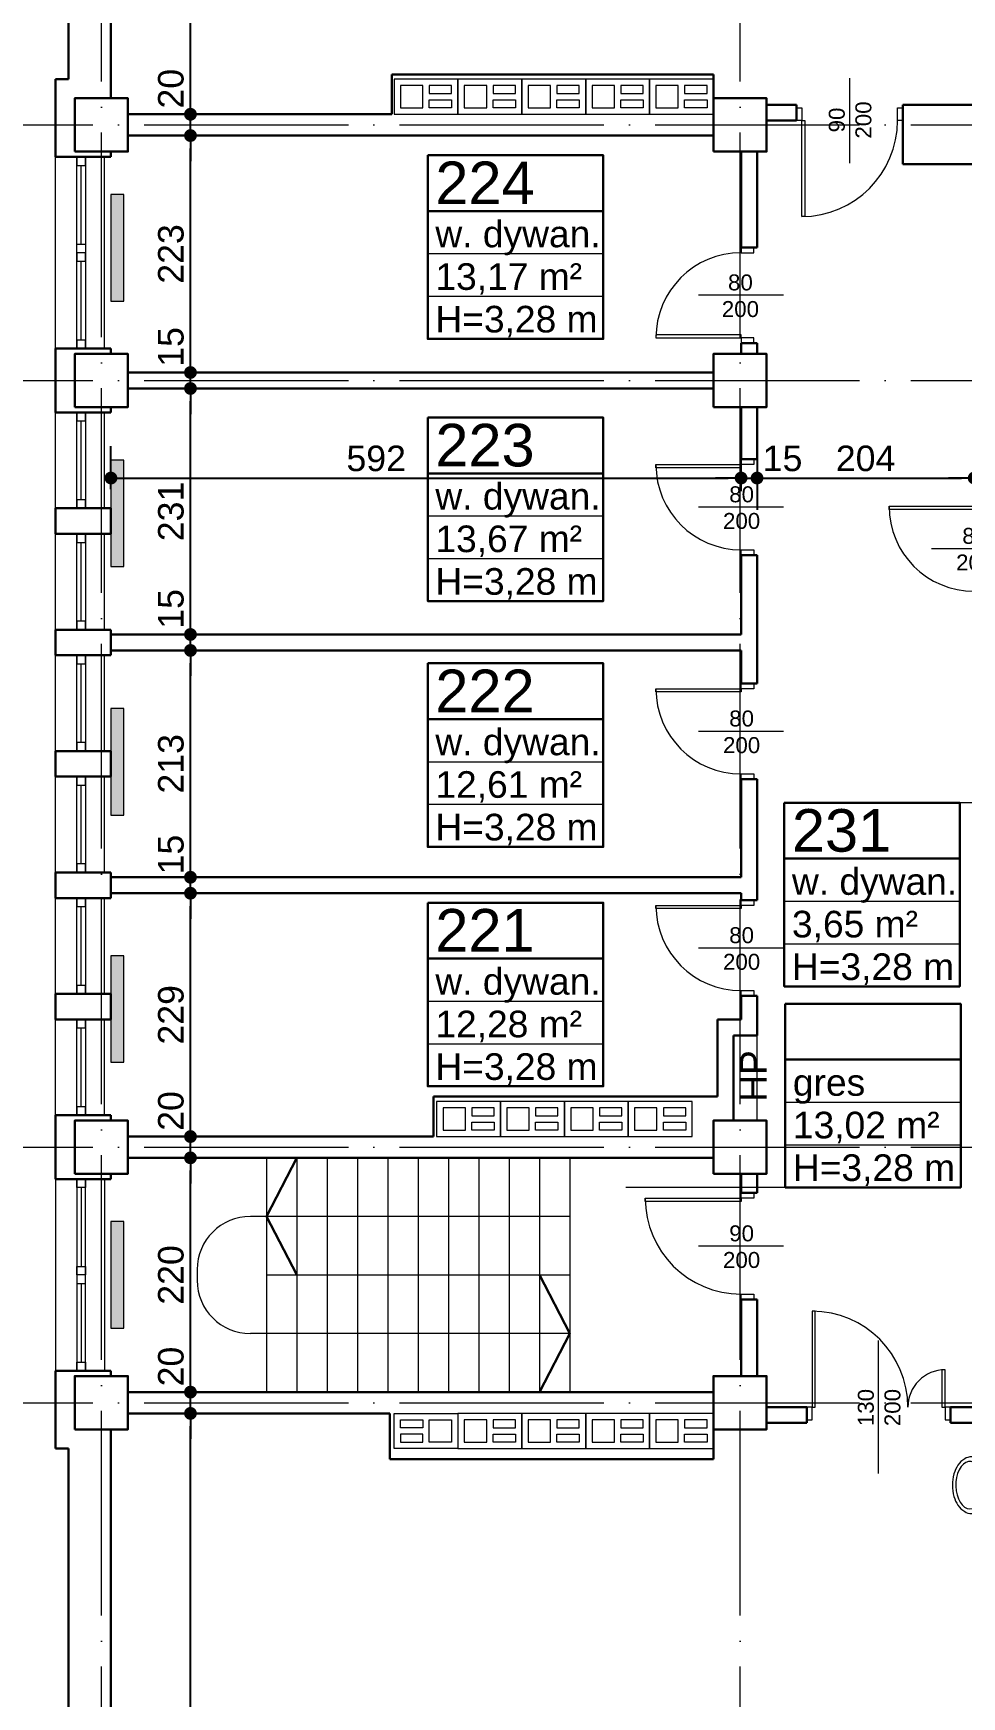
# Model space of a CAD drawing. Header units: millimetres. Extents: x 54 to 8480, y -22812 to 17434.
# Drawn here: x 1569 to 2441, y -3337 to -1775 of the extents above; entities that cross this region are included whole.
import ezdxf

# ---------------------------------------------------------------- set-up
doc = ezdxf.new("R2010")
doc.units = ezdxf.units.MM
doc.linetypes.add('ACAD_ISO04W100', pattern=[30, 24, -3, 0, -3])
for name, color, linetype, lineweight in [('000_armatura', 7, 'Continuous', 0), ('osie', 132, 'ACAD_ISO04W100', 0), ('PLATFORMA', 7, 'Continuous', 0), ('STOLARKA', 97, 'Continuous', 0), ('tabelki', 151, 'Continuous', 0), ('wymiary', 150, 'Continuous', 0)]:
    doc.layers.add(name, color=color, linetype=linetype, lineweight=lineweight)
doc.layers.add('grzejniki', color=104, linetype='Continuous')
doc.layers.add('TABELKI PO UWAGACH', color=5, linetype='Continuous')
doc.styles.get("Standard").update_dxf_attribs({"font": 'arial.ttf'})
doc.dimstyles.new('ISO-25', dxfattribs={"dimtxt": 24, "dimasz": 12, "dimexe": 30, "dimexo": 30, "dimgap": 6, "dimtad": 1, "dimdec": 0, "dimtxsty": 'Standard', "dimblk": 'DOT', "dimcen": 2.5, "dimadec": 0, "dimazin": 0, "dimtfac": 1, "dimtdec": 0, "dimtmove": 0, "dimatfit": 3, "dimldrblk": 'DOT', "dimfxl": 1, "dimarcsym": 0})

# ---------------------------------------------------------------- blocks, each defined once
blk = doc.blocks.new('A$C13771EA7')
at = {"color": 132, "linetype": 'ACAD_ISO04W100', "lineweight": 0, "ltscale": 8}
for p, q in [((31, -2874), (31, 166)), ((631, -2874), (631, 166)), ((-169, -754), (4311, -754)), ((-169, -994), (3231, -994)), ((-169, -1714), (3231, -1714)), ((-169, -1954), (4311, -1954))]:
    blk.add_line(p, q, dxfattribs=at)
blk = doc.blocks.new('A$C2F3E3BB6')
at = {"layer": 'STOLARKA', "lineweight": 0}
for p, q in [((0, 40), (180, 40)), ((8, 16), (82, 16)), ((98, 16), (172, 16)), ((0, 0), (0, -6)), ((180, -6), (180, 0)), ((0, -6), (180, -6))]:
    blk.add_line(p, q, dxfattribs=at)
for points in [[(0, 20), (180, 20), (180, 12), (0, 12)], [(0, 12), (8, 12), (8, 20), (0, 20)], [(82, 12), (90, 12), (90, 20), (82, 20)], [(98, 12), (90, 12), (90, 20), (98, 20)], [(172, 12), (180, 12), (180, 20), (172, 20)]]:
    blk.add_lwpolyline(points, close=True, dxfattribs=at)
blk = doc.blocks.new('A$C4DC22848')
at = {"layer": 'STOLARKA', "lineweight": 0}
for p, q in [((0, 0), (90, 0)), ((8, -24), (82, -24)), ((0, -40), (0, -46)), ((0, -46), (90, -46)), ((90, -46), (90, -40))]:
    blk.add_line(p, q, dxfattribs=at)
for points in [[(0, -20), (90, -20), (90, -28), (0, -28)], [(0, -28), (8, -28), (8, -20), (0, -20)], [(82, -28), (90, -28), (90, -20), (82, -20)]]:
    blk.add_lwpolyline(points, close=True, dxfattribs=at)
blk = doc.blocks.new('A$C4A7D7A23')
at = {"layer": 'STOLARKA', "lineweight": 0}
blk.add_line((-67.5, 62.5), (-67.5, -62.5), dxfattribs=at)
for points in [[(-130, 12), (-135, 12), (-135, 0), (-130, 0)], [(-127, 0), (-130, 0), (-130, -35), (-127, -35)], [(-5, 0), (-8, 0), (-8, -90), (-5, -90)], [(0, 12), (-5, 12), (-5, 0), (0, 0)]]:
    blk.add_lwpolyline(points, close=True, dxfattribs=at)
for centre, radius, start, end in [((-130, 0), 35, 270, 0), ((-5, 0), 90, 180, 270)]:
    blk.add_arc(centre, radius, start, end, dxfattribs=at)
blk = doc.blocks.new('A$C1D836454')
at = {"color": 82, "lineweight": 0}
for points in [[(0, -16.5), (60, -16.5), (60, 16.5), (0, 16.5)], [(6, -10.5), (27, -10.5), (27, 10.5), (6, 10.5)], [(33, 3), (54, 3), (54, 10.5), (33, 10.5)], [(33, -3), (54, -3), (54, -10.5), (33, -10.5)]]:
    blk.add_lwpolyline(points, close=True, dxfattribs=at)
blk = doc.blocks.new('_Dot')
at = {"color": 0, "linetype": 'ByBlock', "lineweight": -2}
blk.add_line((-0.5, 0), (-1, 0), dxfattribs=at)
at = {"color": 0, "linetype": 'ByBlock', "lineweight": 0, "const_width": 0.5}
blk.add_lwpolyline([(-0.25, 0, 1), (0.25, 0, 1)], format="xyb", close=True, dxfattribs=at)
blk = doc.blocks.new('*D142')
at = {"layer": 'Defpoints', "color": 0, "linetype": 'Continuous', "lineweight": 0}
for p in [(1417.2, -1107.3), (1601.6, -1107.3), (1601.6, -3815.3)]:
    blk.add_point(p, dxfattribs=at)
at = {"layer": 'wymiary', "color": 0, "linetype": 'Continuous', "lineweight": -2}
for p, q in [((1571.6, -1107.3), (1387.2, -1107.3)), ((1417.2, -3803.3), (1417.2, -1119.3)), ((1571.6, -3815.3), (1387.2, -3815.3))]:
    blk.add_line(p, q, dxfattribs=at)
at = {"layer": 'wymiary', "color": 0, "linetype": 'Continuous', "lineweight": -2, "xscale": 12, "yscale": 12, "zscale": 12}
for p, rotation in [((1417.2, -1107.3), 90), ((1417.2, -3815.3), 270)]:
    blk.add_blockref('_Dot', p, dxfattribs=dict(at, rotation=rotation))
at = {"layer": 'wymiary', "color": 0, "linetype": 'Continuous', "lineweight": 0, "insert": (1398.9, -2461.3), "char_height": 24, "attachment_point": 5, "rotation": 90}
blk.add_mtext('2708', dxfattribs=at)
blk = doc.blocks.new('*D289')
at = {"layer": 'Defpoints', "color": 0, "linetype": 'Continuous', "lineweight": 0}
for p in [(1716.3, -3071.3), (1755.6, -3071.3), (1755.6, -3775.3)]:
    blk.add_point(p, dxfattribs=at)
at = {"layer": 'wymiary', "color": 0, "linetype": 'Continuous', "lineweight": -2}
for p, q in [((1725.6, -3071.3), (1686.3, -3071.3)), ((1716.3, -3763.3), (1716.3, -3083.3)), ((1725.6, -3775.3), (1686.3, -3775.3))]:
    blk.add_line(p, q, dxfattribs=at)
at = {"layer": 'wymiary', "color": 0, "linetype": 'Continuous', "lineweight": -2, "xscale": 12, "yscale": 12, "zscale": 12}
for p, rotation in [((1716.3, -3071.3), 90), ((1716.3, -3775.3), 270)]:
    blk.add_blockref('_Dot', p, dxfattribs=dict(at, rotation=rotation))
at = {"layer": 'wymiary', "color": 0, "linetype": 'Continuous', "lineweight": 0, "insert": (1698, -3423.3), "char_height": 24, "attachment_point": 5, "rotation": 90}
blk.add_mtext('704', dxfattribs=at)
blk = doc.blocks.new('*D288')
at = {"layer": 'Defpoints', "color": 0, "linetype": 'Continuous', "lineweight": 0}
for p in [(1716.3, -3051.3), (1716.3, -3051.3), (1755.6, -3071.3)]:
    blk.add_point(p, dxfattribs=at)
at = {"layer": 'wymiary', "color": 0, "linetype": 'Continuous', "lineweight": -2}
for p, q in [((1716.3, -3039.3), (1716.3, -3027.3)), ((1716.3, -3071.3), (1716.3, -3051.3)), ((1725.6, -3071.3), (1686.3, -3071.3)), ((1716.3, -3083.3), (1716.3, -3095.3))]:
    blk.add_line(p, q, dxfattribs=at)
at = {"layer": 'wymiary', "color": 0, "linetype": 'Continuous', "lineweight": -2, "xscale": 12, "yscale": 12, "zscale": 12}
for p, rotation in [((1716.3, -3051.3), 270), ((1716.3, -3071.3), 90)]:
    blk.add_blockref('_Dot', p, dxfattribs=dict(at, rotation=rotation))
at = {"layer": 'wymiary', "color": 0, "linetype": 'Continuous', "lineweight": 0, "insert": (1698, -3027.3), "char_height": 24, "attachment_point": 5, "rotation": 90}
blk.add_mtext('20', dxfattribs=at)
blk = doc.blocks.new('*D290')
at = {"layer": 'Defpoints', "color": 0, "linetype": 'Continuous', "lineweight": 0}
for p in [(1716.3, -2831.3), (1716.3, -2831.3), (1716.3, -3051.3)]:
    blk.add_point(p, dxfattribs=at)
at = {"layer": 'wymiary', "color": 0, "linetype": 'Continuous', "lineweight": -2}
blk.add_line((1716.3, -3039.3), (1716.3, -2843.3), dxfattribs=at)
at = {"layer": 'wymiary', "color": 0, "linetype": 'Continuous', "lineweight": -2, "xscale": 12, "yscale": 12, "zscale": 12}
for p, rotation in [((1716.3, -2831.3), 90), ((1716.3, -3051.3), 270)]:
    blk.add_blockref('_Dot', p, dxfattribs=dict(at, rotation=rotation))
at = {"layer": 'wymiary', "color": 0, "linetype": 'Continuous', "lineweight": 0, "insert": (1698, -2941.3), "char_height": 24, "attachment_point": 5, "rotation": 90}
blk.add_mtext('220', dxfattribs=at)
blk = doc.blocks.new('*D291')
at = {"layer": 'Defpoints', "color": 0, "linetype": 'Continuous', "lineweight": 0}
for p in [(1716.3, -2811.3), (1716.3, -2811.3), (1716.3, -2831.3)]:
    blk.add_point(p, dxfattribs=at)
at = {"layer": 'wymiary', "color": 0, "linetype": 'Continuous', "lineweight": -2}
for p, q in [((1716.3, -2799.3), (1716.3, -2787.3)), ((1716.3, -2831.3), (1716.3, -2811.3)), ((1716.3, -2843.3), (1716.3, -2855.3))]:
    blk.add_line(p, q, dxfattribs=at)
at = {"layer": 'wymiary', "color": 0, "linetype": 'Continuous', "lineweight": -2, "xscale": 12, "yscale": 12, "zscale": 12}
for p, rotation in [((1716.3, -2811.3), 270), ((1716.3, -2831.3), 90)]:
    blk.add_blockref('_Dot', p, dxfattribs=dict(at, rotation=rotation))
at = {"layer": 'wymiary', "color": 0, "linetype": 'Continuous', "lineweight": 0, "insert": (1698, -2787.3), "char_height": 24, "attachment_point": 5, "rotation": 90}
blk.add_mtext('20', dxfattribs=at)
blk = doc.blocks.new('*D292')
at = {"layer": 'Defpoints', "color": 0, "linetype": 'Continuous', "lineweight": 0}
for p in [(1716.3, -2582.8), (1716.3, -2582.8), (1716.3, -2811.3)]:
    blk.add_point(p, dxfattribs=at)
at = {"layer": 'wymiary', "color": 0, "linetype": 'Continuous', "lineweight": -2}
blk.add_line((1716.3, -2799.3), (1716.3, -2594.8), dxfattribs=at)
at = {"layer": 'wymiary', "color": 0, "linetype": 'Continuous', "lineweight": -2, "xscale": 12, "yscale": 12, "zscale": 12}
for p, rotation in [((1716.3, -2582.8), 90), ((1716.3, -2811.3), 270)]:
    blk.add_blockref('_Dot', p, dxfattribs=dict(at, rotation=rotation))
at = {"layer": 'wymiary', "color": 0, "linetype": 'Continuous', "lineweight": 0, "insert": (1698, -2697), "char_height": 24, "attachment_point": 5, "rotation": 90}
blk.add_mtext('229', dxfattribs=at)
blk = doc.blocks.new('*D293')
at = {"layer": 'Defpoints', "color": 0, "linetype": 'Continuous', "lineweight": 0}
for p in [(1716.3, -2567.8), (1716.3, -2567.8), (1716.3, -2582.8)]:
    blk.add_point(p, dxfattribs=at)
at = {"layer": 'wymiary', "color": 0, "linetype": 'Continuous', "lineweight": -2}
for p, q in [((1716.3, -2555.8), (1716.3, -2543.8)), ((1716.3, -2582.8), (1716.3, -2567.8)), ((1716.3, -2594.8), (1716.3, -2606.8))]:
    blk.add_line(p, q, dxfattribs=at)
at = {"layer": 'wymiary', "color": 0, "linetype": 'Continuous', "lineweight": -2, "xscale": 12, "yscale": 12, "zscale": 12}
for p, rotation in [((1716.3, -2567.8), 270), ((1716.3, -2582.8), 90)]:
    blk.add_blockref('_Dot', p, dxfattribs=dict(at, rotation=rotation))
at = {"layer": 'wymiary', "color": 0, "linetype": 'Continuous', "lineweight": 0, "insert": (1698, -2546.5), "char_height": 24, "attachment_point": 5, "rotation": 90}
blk.add_mtext('15', dxfattribs=at)
blk = doc.blocks.new('*D294')
at = {"layer": 'Defpoints', "color": 0, "linetype": 'Continuous', "lineweight": 0}
for p in [(1716.3, -2354.8), (1716.3, -2354.8), (1716.3, -2567.8)]:
    blk.add_point(p, dxfattribs=at)
at = {"layer": 'wymiary', "color": 0, "linetype": 'Continuous', "lineweight": -2}
blk.add_line((1716.3, -2555.8), (1716.3, -2366.8), dxfattribs=at)
at = {"layer": 'wymiary', "color": 0, "linetype": 'Continuous', "lineweight": -2, "xscale": 12, "yscale": 12, "zscale": 12}
for p, rotation in [((1716.3, -2354.8), 90), ((1716.3, -2567.8), 270)]:
    blk.add_blockref('_Dot', p, dxfattribs=dict(at, rotation=rotation))
at = {"layer": 'wymiary', "color": 0, "linetype": 'Continuous', "lineweight": 0, "insert": (1698, -2461.3), "char_height": 24, "attachment_point": 5, "rotation": 90}
blk.add_mtext('213', dxfattribs=at)
blk = doc.blocks.new('*D295')
at = {"layer": 'Defpoints', "color": 0, "linetype": 'Continuous', "lineweight": 0}
for p in [(1716.3, -2339.8), (1716.3, -2339.8), (1716.3, -2354.8)]:
    blk.add_point(p, dxfattribs=at)
at = {"layer": 'wymiary', "color": 0, "linetype": 'Continuous', "lineweight": -2}
for p, q in [((1716.3, -2327.8), (1716.3, -2315.8)), ((1716.3, -2354.8), (1716.3, -2339.8)), ((1716.3, -2366.8), (1716.3, -2378.8))]:
    blk.add_line(p, q, dxfattribs=at)
at = {"layer": 'wymiary', "color": 0, "linetype": 'Continuous', "lineweight": -2, "xscale": 12, "yscale": 12, "zscale": 12}
for p, rotation in [((1716.3, -2339.8), 270), ((1716.3, -2354.8), 90)]:
    blk.add_blockref('_Dot', p, dxfattribs=dict(at, rotation=rotation))
at = {"layer": 'wymiary', "color": 0, "linetype": 'Continuous', "lineweight": 0, "insert": (1698, -2315.8), "char_height": 24, "attachment_point": 5, "rotation": 90}
blk.add_mtext('15', dxfattribs=at)
blk = doc.blocks.new('*D296')
at = {"layer": 'Defpoints', "color": 0, "linetype": 'Continuous', "lineweight": 0}
for p in [(1716.3, -2108.8), (1716.3, -2108.8), (1716.3, -2339.8)]:
    blk.add_point(p, dxfattribs=at)
at = {"layer": 'wymiary', "color": 0, "linetype": 'Continuous', "lineweight": -2}
blk.add_line((1716.3, -2327.8), (1716.3, -2120.8), dxfattribs=at)
at = {"layer": 'wymiary', "color": 0, "linetype": 'Continuous', "lineweight": -2, "xscale": 12, "yscale": 12, "zscale": 12}
for p, rotation in [((1716.3, -2108.8), 90), ((1716.3, -2339.8), 270)]:
    blk.add_blockref('_Dot', p, dxfattribs=dict(at, rotation=rotation))
at = {"layer": 'wymiary', "color": 0, "linetype": 'Continuous', "lineweight": 0, "insert": (1698, -2224.3), "char_height": 24, "attachment_point": 5, "rotation": 90}
blk.add_mtext('231', dxfattribs=at)
blk = doc.blocks.new('*D297')
at = {"layer": 'Defpoints', "color": 0, "linetype": 'Continuous', "lineweight": 0}
for p in [(1716.3, -2093.8), (1716.3, -2093.8), (1716.3, -2108.8)]:
    blk.add_point(p, dxfattribs=at)
at = {"layer": 'wymiary', "color": 0, "linetype": 'Continuous', "lineweight": -2}
for p, q in [((1716.3, -2081.8), (1716.3, -2069.8)), ((1716.3, -2108.8), (1716.3, -2093.8)), ((1716.3, -2120.8), (1716.3, -2132.8))]:
    blk.add_line(p, q, dxfattribs=at)
at = {"layer": 'wymiary', "color": 0, "linetype": 'Continuous', "lineweight": -2, "xscale": 12, "yscale": 12, "zscale": 12}
for p, rotation in [((1716.3, -2093.8), 270), ((1716.3, -2108.8), 90)]:
    blk.add_blockref('_Dot', p, dxfattribs=dict(at, rotation=rotation))
at = {"layer": 'wymiary', "color": 0, "linetype": 'Continuous', "lineweight": 0, "insert": (1698, -2069.8), "char_height": 24, "attachment_point": 5, "rotation": 90}
blk.add_mtext('15', dxfattribs=at)
blk = doc.blocks.new('*D298')
at = {"layer": 'Defpoints', "color": 0, "linetype": 'Continuous', "lineweight": 0}
for p in [(1716.3, -1871.3), (1716.3, -1871.3), (1716.3, -2093.8)]:
    blk.add_point(p, dxfattribs=at)
at = {"layer": 'wymiary', "color": 0, "linetype": 'Continuous', "lineweight": -2}
blk.add_line((1716.3, -2081.8), (1716.3, -1883.3), dxfattribs=at)
at = {"layer": 'wymiary', "color": 0, "linetype": 'Continuous', "lineweight": -2, "xscale": 12, "yscale": 12, "zscale": 12}
for p, rotation in [((1716.3, -1871.3), 90), ((1716.3, -2093.8), 270)]:
    blk.add_blockref('_Dot', p, dxfattribs=dict(at, rotation=rotation))
at = {"layer": 'wymiary', "color": 0, "linetype": 'Continuous', "lineweight": 0, "insert": (1698, -1982.5), "char_height": 24, "attachment_point": 5, "rotation": 90}
blk.add_mtext('223', dxfattribs=at)
blk = doc.blocks.new('*D299')
at = {"layer": 'Defpoints', "color": 0, "linetype": 'Continuous', "lineweight": 0}
for p in [(1716.3, -1851.3), (1716.3, -1851.3), (1716.3, -1871.3)]:
    blk.add_point(p, dxfattribs=at)
at = {"layer": 'wymiary', "color": 0, "linetype": 'Continuous', "lineweight": -2}
for p, q in [((1716.3, -1839.3), (1716.3, -1827.3)), ((1716.3, -1871.3), (1716.3, -1851.3)), ((1716.3, -1883.3), (1716.3, -1895.3))]:
    blk.add_line(p, q, dxfattribs=at)
at = {"layer": 'wymiary', "color": 0, "linetype": 'Continuous', "lineweight": -2, "xscale": 12, "yscale": 12, "zscale": 12}
for p, rotation in [((1716.3, -1851.3), 270), ((1716.3, -1871.3), 90)]:
    blk.add_blockref('_Dot', p, dxfattribs=dict(at, rotation=rotation))
at = {"layer": 'wymiary', "color": 0, "linetype": 'Continuous', "lineweight": 0, "insert": (1698, -1827.3), "char_height": 24, "attachment_point": 5, "rotation": 90}
blk.add_mtext('20', dxfattribs=at)
blk = doc.blocks.new('*D300')
at = {"layer": 'Defpoints', "color": 0, "linetype": 'Continuous', "lineweight": 0}
for p in [(1716.3, -1147.3), (1761.6, -1147.3), (1716.3, -1851.3)]:
    blk.add_point(p, dxfattribs=at)
at = {"layer": 'wymiary', "color": 0, "linetype": 'Continuous', "lineweight": -2}
for p, q in [((1731.6, -1147.3), (1686.3, -1147.3)), ((1716.3, -1839.3), (1716.3, -1159.3))]:
    blk.add_line(p, q, dxfattribs=at)
at = {"layer": 'wymiary', "color": 0, "linetype": 'Continuous', "lineweight": -2, "xscale": 12, "yscale": 12, "zscale": 12}
for p, rotation in [((1716.3, -1147.3), 90), ((1716.3, -1851.3), 270)]:
    blk.add_blockref('_Dot', p, dxfattribs=dict(at, rotation=rotation))
at = {"layer": 'wymiary', "color": 0, "linetype": 'Continuous', "lineweight": 0, "insert": (1698, -1499.3), "char_height": 24, "attachment_point": 5, "rotation": 90}
blk.add_mtext('704', dxfattribs=at)
blk = doc.blocks.new('*D590')
at = {"layer": 'Defpoints', "color": 0, "linetype": 'Continuous', "lineweight": 0}
for p in [(2233.6, -2192.9), (1641.6, -2233.3), (2233.6, -2235.3)]:
    blk.add_point(p, dxfattribs=at)
at = {"layer": 'wymiary', "color": 0, "linetype": 'Continuous', "lineweight": -2}
for p, q in [((1641.6, -2203.3), (1641.6, -2162.9)), ((2233.6, -2205.3), (2233.6, -2162.9)), ((1653.6, -2192.9), (2221.6, -2192.9))]:
    blk.add_line(p, q, dxfattribs=at)
at = {"layer": 'wymiary', "color": 0, "linetype": 'Continuous', "lineweight": -2, "xscale": 12, "yscale": 12, "zscale": 12, "rotation": 180}
blk.add_blockref('_Dot', (1641.6, -2192.9), dxfattribs=at)
at = {"layer": 'wymiary', "color": 0, "linetype": 'Continuous', "lineweight": -2, "xscale": 12, "yscale": 12, "zscale": 12}
blk.add_blockref('_Dot', (2233.6, -2192.9), dxfattribs=at)
at = {"layer": 'wymiary', "color": 0, "linetype": 'Continuous', "lineweight": 0, "insert": (1890.8, -2174.6), "char_height": 24, "attachment_point": 5}
blk.add_mtext('592', dxfattribs=at)
blk = doc.blocks.new('*D591')
at = {"layer": 'Defpoints', "color": 0, "linetype": 'Continuous', "lineweight": 0}
for p in [(2248.6, -2135.3), (2248.6, -2192.9), (2233.6, -2235.3)]:
    blk.add_point(p, dxfattribs=at)
at = {"layer": 'wymiary', "color": 0, "linetype": 'Continuous', "lineweight": -2}
for p, q in [((2233.6, -2205.3), (2233.6, -2162.9)), ((2248.6, -2165.3), (2248.6, -2222.9)), ((2221.6, -2192.9), (2209.6, -2192.9)), ((2233.6, -2192.9), (2248.6, -2192.9)), ((2260.6, -2192.9), (2272.6, -2192.9))]:
    blk.add_line(p, q, dxfattribs=at)
at = {"layer": 'wymiary', "color": 0, "linetype": 'Continuous', "lineweight": -2, "xscale": 12, "yscale": 12, "zscale": 12}
blk.add_blockref('_Dot', (2233.6, -2192.9), dxfattribs=at)
at = {"layer": 'wymiary', "color": 0, "linetype": 'Continuous', "lineweight": -2, "xscale": 12, "yscale": 12, "zscale": 12, "rotation": 180}
blk.add_blockref('_Dot', (2248.6, -2192.9), dxfattribs=at)
at = {"layer": 'wymiary', "color": 0, "linetype": 'Continuous', "lineweight": 0, "insert": (2272.6, -2174.6), "char_height": 24, "attachment_point": 5}
blk.add_mtext('15', dxfattribs=at)
blk = doc.blocks.new('*D592')
at = {"layer": 'Defpoints', "color": 0, "linetype": 'Continuous', "lineweight": 0}
for p in [(2248.6, -2135.3), (2452.6, -2192.9), (2452.6, -2192.9)]:
    blk.add_point(p, dxfattribs=at)
at = {"layer": 'wymiary', "color": 0, "linetype": 'Continuous', "lineweight": -2}
for p, q in [((2248.6, -2165.3), (2248.6, -2222.9)), ((2260.6, -2192.9), (2440.6, -2192.9))]:
    blk.add_line(p, q, dxfattribs=at)
at = {"layer": 'wymiary', "color": 0, "linetype": 'Continuous', "lineweight": -2, "xscale": 12, "yscale": 12, "zscale": 12, "rotation": 180}
blk.add_blockref('_Dot', (2248.6, -2192.9), dxfattribs=at)
at = {"layer": 'wymiary', "color": 0, "linetype": 'Continuous', "lineweight": -2, "xscale": 12, "yscale": 12, "zscale": 12}
blk.add_blockref('_Dot', (2452.6, -2192.9), dxfattribs=at)
at = {"layer": 'wymiary', "color": 0, "linetype": 'Continuous', "lineweight": 0, "insert": (2350.6, -2174.6), "char_height": 24, "attachment_point": 5}
blk.add_mtext('204', dxfattribs=at)
blk = doc.blocks.new('*D593')
at = {"layer": 'Defpoints', "color": 0, "linetype": 'Continuous', "lineweight": 0}
for p in [(2452.6, -2192.9), (2467.6, -2192.9), (2467.6, -2192.9)]:
    blk.add_point(p, dxfattribs=at)
at = {"layer": 'wymiary', "color": 0, "linetype": 'Continuous', "lineweight": -2}
for p, q in [((2440.6, -2192.9), (2428.6, -2192.9)), ((2452.6, -2192.9), (2467.6, -2192.9)), ((2479.6, -2192.9), (2491.6, -2192.9))]:
    blk.add_line(p, q, dxfattribs=at)
at = {"layer": 'wymiary', "color": 0, "linetype": 'Continuous', "lineweight": -2, "xscale": 12, "yscale": 12, "zscale": 12}
blk.add_blockref('_Dot', (2452.6, -2192.9), dxfattribs=at)
at = {"layer": 'wymiary', "color": 0, "linetype": 'Continuous', "lineweight": -2, "xscale": 12, "yscale": 12, "zscale": 12, "rotation": 180}
blk.add_blockref('_Dot', (2467.6, -2192.9), dxfattribs=at)
at = {"layer": 'wymiary', "color": 0, "linetype": 'Continuous', "lineweight": 0, "insert": (2491.6, -2174.6), "char_height": 24, "attachment_point": 5}
blk.add_mtext('15', dxfattribs=at)
blk = doc.blocks.new('A$C508466D2')
at = {"layer": 'grzejniki', "linetype": 'Continuous', "lineweight": 0}
blk.add_hatch(color=256, dxfattribs=at).paths.add_polyline_path([(-50, -12), (50, -12), (50, 0), (-50, 0)])
blk.add_lwpolyline([(-50, -12), (50, -12), (50, 0), (-50, 0)], close=True, dxfattribs=at)
blk = doc.blocks.new('A$C4F134952')
for p, q in [((0, 26.6), (-18, 26.6)), ((0, -26.6), (0, 26.6)), ((-18, -26.6), (0, -26.6))]:
    blk.add_line(p, q)
blk.add_lwpolyline([(-18, 26.6, 0.138474), (-24.4, 24.8, 0.107069), (-30.7, 18.8, 0.080452), (-34.5, 10.6, 0.068264), (-35.9, 0, 0.068264), (-34.5, -10.6, 0.080452), (-30.7, -18.8, 0.107069), (-24.4, -24.8, 0.138474), (-18, -26.6, 0.138474)], format="xyb")
at = {"flags": 128}
blk.add_lwpolyline([(-19.5, -22.2), (-17, -21.8), (-14.6, -20.6), (-12.4, -18.6), (-10.4, -16), (-8.8, -12.9), (-7.5, -9.2), (-6.7, -5.2), (-6.3, -1), (-6.4, 3.2), (-7, 7.3), (-8.1, 11.1), (-9.5, 14.5), (-11.4, 17.4), (-13.5, 19.7), (-15.8, 21.3), (-18.3, 22.1), (-20.8, 22.1), (-23.3, 21.3), (-25.6, 19.7), (-27.7, 17.4), (-29.6, 14.5), (-31, 11.1), (-32.1, 7.3), (-32.7, 3.2), (-32.8, -1), (-32.4, -5.2), (-31.6, -9.2), (-30.3, -12.9), (-28.7, -16), (-26.7, -18.6), (-24.5, -20.6), (-22.1, -21.8)], close=True, dxfattribs=at)
blk.add_circle((-12.6, 0), 2.66)

msp = doc.modelspace()

# ---------------------------------------------------------------- linework, layer by layer
at = {"lineweight": 30}
for p, q in [((1601.6, -1818.3), (1601.6, -1107.3)), ((1641.6, -1836.3), (1641.6, -1166.3)), ((1601.6, -1818.3), (1589.6, -1818.3)), ((1589.6, -1818.3), (1589.6, -1891.3)), ((2207.6, -1813.8), (1905.6, -1813.8)), ((1905.6, -1813.8), (1905.6, -1851.3)), ((2207.6, -1813.8), (2207.6, -1836.3)), ((2285.6, -1842.3), (2257.6, -1842.3)), ((2285.6, -1842.3), (2285.6, -1857.3)), ((2385.6, -1842.3), (2385.6, -1898.3)), ((2468.1, -1842.3), (2385.6, -1842.3)), ((1657.6, -1851.3), (1905.6, -1851.3)), ((2257.6, -1857.3), (2285.6, -1857.3)), ((1657.6, -1871.3), (2207.6, -1871.3)), ((1641.6, -1886.3), (1641.6, -1891.3)), ((2233.6, -1886.3), (2233.6, -1976.3)), ((2248.6, -1886.3), (2248.6, -1976.3)), ((1641.6, -1891.3), (1589.6, -1891.3)), ((2468.1, -1898.3), (2385.6, -1898.3)), ((2233.6, -1976.3), (2248.6, -1976.3)), ((1589.6, -2071.3), (1589.6, -2131.3)), ((1641.6, -2071.3), (1589.6, -2071.3)), ((1641.6, -2071.3), (1641.6, -2076.3)), ((2233.6, -2066.3), (2233.6, -2076.3)), ((2233.6, -2066.3), (2248.6, -2066.3)), ((2248.6, -2066.3), (2248.6, -2076.3)), ((1657.6, -2093.8), (2207.6, -2093.8)), ((1657.6, -2108.8), (2207.6, -2108.8)), ((1641.6, -2131.3), (1589.6, -2131.3)), ((1641.6, -2126.3), (1641.6, -2131.3)), ((2233.6, -2126.3), (2233.6, -2175.3)), ((2248.6, -2126.3), (2248.6, -2175.3)), ((2233.6, -2175.3), (2248.6, -2175.3)), ((1589.6, -2221.3), (1589.6, -2245.3)), ((1641.6, -2221.3), (1589.6, -2221.3)), ((1641.6, -2221.3), (1641.6, -2245.3)), ((1641.6, -2245.3), (1589.6, -2245.3)), ((2233.6, -2265.3), (2233.6, -2339.8)), ((2233.6, -2265.3), (2248.6, -2265.3)), ((2248.6, -2265.3), (2248.6, -2385.8)), ((1589.6, -2335.3), (1589.6, -2359.3)), ((1641.6, -2335.3), (1589.6, -2335.3)), ((1641.6, -2335.3), (1641.6, -2359.3)), ((1641.6, -2339.8), (2233.6, -2339.8)), ((1641.6, -2354.8), (2233.6, -2354.8)), ((2233.6, -2354.8), (2233.6, -2385.8)), ((1641.6, -2359.3), (1589.6, -2359.3)), ((2233.6, -2385.8), (2248.6, -2385.8)), ((1589.6, -2449.3), (1589.6, -2473.3)), ((1641.6, -2449.3), (1589.6, -2449.3)), ((1641.6, -2449.3), (1641.6, -2473.3)), ((1641.6, -2473.3), (1589.6, -2473.3)), ((2233.6, -2475.8), (2233.6, -2567.8)), ((2233.6, -2475.8), (2248.6, -2475.8)), ((2248.6, -2475.8), (2248.6, -2589.3)), ((1589.6, -2563.3), (1589.6, -2587.3)), ((1641.6, -2563.3), (1589.6, -2563.3)), ((1641.6, -2563.3), (1641.6, -2587.3)), ((1641.6, -2567.8), (2233.6, -2567.8)), ((1641.6, -2587.3), (1589.6, -2587.3)), ((1641.6, -2582.8), (2233.6, -2582.8)), ((2233.6, -2582.8), (2233.6, -2589.3)), ((2233.6, -2589.3), (2248.6, -2589.3)), ((1589.6, -2677.3), (1589.6, -2701.3)), ((1641.6, -2677.3), (1589.6, -2677.3)), ((1641.6, -2677.3), (1641.6, -2701.3)), ((2233.6, -2679.3), (2233.6, -2701.3)), ((2233.6, -2679.3), (2248.6, -2679.3)), ((2248.6, -2679.3), (2248.6, -2716.3)), ((1641.6, -2701.3), (1589.6, -2701.3)), ((2211.6, -2701.3), (2211.6, -2773.8)), ((2211.6, -2701.3), (2233.6, -2701.3)), ((2226.6, -2716.3), (2226.6, -2796.3)), ((2226.6, -2716.3), (2248.6, -2716.3)), ((1944.6, -2811.3), (1944.6, -2773.8)), ((2211.6, -2773.8), (1944.6, -2773.8)), ((1589.6, -2791.3), (1589.6, -2851.3)), ((1641.6, -2791.3), (1589.6, -2791.3)), ((1641.6, -2791.3), (1641.6, -2796.3)), ((1657.6, -2811.3), (1944.6, -2811.3)), ((1657.6, -2831.3), (2207.6, -2831.3)), ((1816.1, -2831.3), (1787.6, -2886.3)), ((1641.6, -2851.3), (1589.6, -2851.3)), ((1641.6, -2846.3), (1641.6, -2851.3)), ((2233.6, -2846.3), (2233.6, -2864.3)), ((2248.6, -2846.3), (2248.6, -2864.3)), ((2233.6, -2864.3), (2248.6, -2864.3)), ((1787.6, -2886.3), (1816.1, -2941.3)), ((2044.1, -2941.3), (2072.6, -2996.3)), ((2233.6, -2964.3), (2233.6, -3036.3)), ((2233.6, -2964.3), (2248.6, -2964.3)), ((2248.6, -2964.3), (2248.6, -3036.3)), ((2072.6, -2996.3), (2044.1, -3051.3)), ((1589.6, -3031.3), (1589.6, -3104.3)), ((1641.6, -3031.3), (1589.6, -3031.3)), ((1641.6, -3031.3), (1641.6, -3036.3)), ((1657.6, -3051.3), (2207.6, -3051.3)), ((1657.6, -3071.3), (1903.6, -3071.3)), ((1903.6, -3114.3), (1903.6, -3071.3)), ((2295.3, -3065.3), (2257.6, -3065.3)), ((2468.1, -3065.3), (2430.3, -3065.3)), ((1641.6, -3756.3), (1641.6, -3086.3)), ((2207.6, -3086.3), (2207.6, -3114.3)), ((2295.3, -3080.3), (2257.6, -3080.3)), ((2468.1, -3080.3), (2430.3, -3080.3)), ((1589.6, -3104.3), (1601.6, -3104.3)), ((1601.6, -3815.3), (1601.6, -3104.3)), ((2207.6, -3114.3), (1903.6, -3114.3))]:
    msp.add_line(p, q, dxfattribs=at)
at = {"lineweight": 0}
for p, q in [((1787.6, -2831.3), (1787.6, -3051.3)), ((1816.1, -2831.3), (1816.1, -3051.3)), ((1844.6, -2831.3), (1844.6, -3051.3)), ((1873.1, -2831.3), (1873.1, -3051.3)), ((1901.6, -2831.3), (1901.6, -3051.3)), ((1930.1, -2831.3), (1930.1, -3051.3)), ((1958.6, -2831.3), (1958.6, -3051.3)), ((1987.1, -2831.3), (1987.1, -3051.3)), ((2015.6, -2831.3), (2015.6, -3051.3)), ((2044.1, -2831.3), (2044.1, -3051.3)), ((2072.6, -2831.3), (2072.6, -3051.3)), ((2072.6, -2886.3), (1772.6, -2886.3)), ((1722.6, -2936.3), (1722.6, -2946.3)), ((1787.6, -2941.3), (2072.6, -2941.3)), ((2072.6, -2996.3), (1772.6, -2996.3))]:
    msp.add_line(p, q, dxfattribs=at)
at = {"color": 7, "lineweight": 30}
for p, q in [((2295.3, -3065.3), (2295.3, -3080.3)), ((2430.3, -3065.3), (2430.3, -3080.3))]:
    msp.add_line(p, q, dxfattribs=at)
at = {"lineweight": 30}
for points in [[(1607.6, -1886.3), (1657.6, -1886.3), (1657.6, -1836.3), (1607.6, -1836.3)], [(1607.6, -1886.3), (1657.6, -1886.3), (1657.6, -1836.3), (1607.6, -1836.3)], [(2207.6, -1886.3), (2257.6, -1886.3), (2257.6, -1836.3), (2207.6, -1836.3)], [(1607.6, -2126.3), (1657.6, -2126.3), (1657.6, -2076.3), (1607.6, -2076.3)], [(1607.6, -2126.3), (1657.6, -2126.3), (1657.6, -2076.3), (1607.6, -2076.3)], [(2207.6, -2126.3), (2257.6, -2126.3), (2257.6, -2076.3), (2207.6, -2076.3)], [(1607.6, -2846.3), (1657.6, -2846.3), (1657.6, -2796.3), (1607.6, -2796.3)], [(1607.6, -2846.3), (1657.6, -2846.3), (1657.6, -2796.3), (1607.6, -2796.3)], [(2207.6, -2846.3), (2257.6, -2846.3), (2257.6, -2796.3), (2207.6, -2796.3)], [(1607.6, -3086.3), (1657.6, -3086.3), (1657.6, -3036.3), (1607.6, -3036.3)], [(1607.6, -3086.3), (1657.6, -3086.3), (1657.6, -3036.3), (1607.6, -3036.3)], [(2207.6, -3086.3), (2257.6, -3086.3), (2257.6, -3036.3), (2207.6, -3036.3)]]:
    msp.add_lwpolyline(points, close=True, dxfattribs=at)
at = {"lineweight": 0}
for centre, start, end in [((1772.6, -2936.3), 90, 180), ((1772.6, -2946.3), 180, 270)]:
    msp.add_arc(centre, 50, start, end, dxfattribs=at)
at = {"layer": 'PLATFORMA', "color": 1, "linetype": 'Continuous', "lineweight": 0}
msp.add_lwpolyline([(2248.6, -2716.3), (2226.6, -2716.3), (2226.6, -2796.3), (2248.6, -2796.3)], close=True, dxfattribs=at)
at = {"layer": 'STOLARKA', "lineweight": 0}
for p, q in [((2335.6, -1817.3), (2335.6, -1897.3)), ((2273.6, -2021.3), (2193.6, -2021.3)), ((2273.6, -2220.3), (2193.6, -2220.3)), ((2492.6, -2259.3), (2412.6, -2259.3)), ((2273.6, -2430.8), (2193.6, -2430.8)), ((2273.6, -2634.3), (2193.6, -2634.3)), ((2273.6, -2914.3), (2193.6, -2914.3))]:
    msp.add_line(p, q, dxfattribs=at)
for points in [[(2285.6, -1845.3), (2290.6, -1845.3), (2290.6, -1857.3), (2285.6, -1857.3)], [(2290.6, -1857.3), (2293.6, -1857.3), (2293.6, -1947.3), (2290.6, -1947.3)], [(2380.6, -1845.3), (2385.6, -1845.3), (2385.6, -1857.3), (2380.6, -1857.3)], [(2245.6, -1981.3), (2245.6, -1976.3), (2233.6, -1976.3), (2233.6, -1981.3)], [(2233.6, -2061.3), (2233.6, -2058.3), (2153.6, -2058.3), (2153.6, -2061.3)], [(2245.6, -2066.3), (2245.6, -2061.3), (2233.6, -2061.3), (2233.6, -2066.3)], [(2233.6, -2180.3), (2233.6, -2183.3), (2153.6, -2183.3), (2153.6, -2180.3)], [(2245.6, -2175.3), (2245.6, -2180.3), (2233.6, -2180.3), (2233.6, -2175.3)], [(2452.6, -2219.3), (2452.6, -2222.3), (2372.6, -2222.3), (2372.6, -2219.3)], [(2245.6, -2260.3), (2245.6, -2265.3), (2233.6, -2265.3), (2233.6, -2260.3)], [(2245.6, -2385.8), (2245.6, -2390.8), (2233.6, -2390.8), (2233.6, -2385.8)], [(2233.6, -2390.8), (2233.6, -2393.8), (2153.6, -2393.8), (2153.6, -2390.8)], [(2245.6, -2470.8), (2245.6, -2475.8), (2233.6, -2475.8), (2233.6, -2470.8)], [(2245.6, -2589.3), (2245.6, -2594.3), (2233.6, -2594.3), (2233.6, -2589.3)], [(2233.6, -2594.3), (2233.6, -2597.3), (2153.6, -2597.3), (2153.6, -2594.3)], [(2245.6, -2674.3), (2245.6, -2679.3), (2233.6, -2679.3), (2233.6, -2674.3)], [(2233.6, -2869.3), (2233.6, -2872.3), (2143.6, -2872.3), (2143.6, -2869.3)], [(2245.6, -2864.3), (2245.6, -2869.3), (2233.6, -2869.3), (2233.6, -2864.3)], [(2245.6, -2959.3), (2245.6, -2964.3), (2233.6, -2964.3), (2233.6, -2959.3)]]:
    msp.add_lwpolyline(points, close=True, dxfattribs=at)
for centre, radius, start, end in [((2290.6, -1857.3), 90, 270, 0), ((2233.6, -2061.3), 80, 90, 180), ((2233.6, -2180.3), 80, 180, 270), ((2452.6, -2219.3), 80, 180, 270), ((2233.6, -2390.8), 80, 180, 270), ((2233.6, -2594.3), 80, 180, 270), ((2233.6, -2869.3), 90, 180, 270)]:
    msp.add_arc(centre, radius, start, end, dxfattribs=at)
at = {"layer": 'TABELKI PO UWAGACH', "color": 30, "linetype": 'Continuous', "lineweight": 30}
for p, q in [((1939.2, -1942.2), (2104.1, -1942.2)), ((1939.2, -2188.5), (2104.1, -2188.5)), ((1939.2, -2419.3), (2104.1, -2419.3)), ((2274.2, -2550.3), (2439.1, -2550.3)), ((1939.2, -2644.1), (2104.1, -2644.1)), ((2275.1, -2739), (2440, -2739))]:
    msp.add_line(p, q, dxfattribs=at)
at = {"layer": 'TABELKI PO UWAGACH', "color": 30, "linetype": 'Continuous', "lineweight": 0}
for p, q in [((1939.2, -1982.2), (2104.1, -1982.2)), ((1939.2, -2022.2), (2104.1, -2022.2)), ((1939.2, -2228.5), (2104.1, -2228.5)), ((1939.2, -2268.5), (2104.1, -2268.5)), ((1939.2, -2459.3), (2104.1, -2459.3)), ((1939.2, -2499.3), (2104.1, -2499.3)), ((2588.9, -2498), (2439.1, -2498)), ((2274.2, -2590.3), (2439.1, -2590.3)), ((2274.2, -2630.3), (2439.1, -2630.3)), ((1939.2, -2684.1), (2104.1, -2684.1)), ((1939.2, -2724.1), (2104.1, -2724.1)), ((2275.1, -2779), (2440, -2779)), ((2275.1, -2819), (2440, -2819)), ((2275.1, -2859), (2125.3, -2859))]:
    msp.add_line(p, q, dxfattribs=at)
at = {"layer": 'TABELKI PO UWAGACH', "color": 30, "linetype": 'Continuous', "lineweight": 30}
for points in [[(1939.2, -1889.8), (2104.1, -1889.8), (2104.1, -2062.2), (1939.2, -2062.2)], [(1939.2, -2136.2), (2104.1, -2136.2), (2104.1, -2308.5), (1939.2, -2308.5)], [(1939.2, -2366.9), (2104.1, -2366.9), (2104.1, -2539.3), (1939.2, -2539.3)], [(2274.2, -2498), (2439.1, -2498), (2439.1, -2670.3), (2274.2, -2670.3)], [(1939.2, -2591.8), (2104.1, -2591.8), (2104.1, -2764.1), (1939.2, -2764.1)], [(2275.1, -2686.7), (2440, -2686.7), (2440, -2859), (2275.1, -2859)]]:
    msp.add_lwpolyline(points, close=True, dxfattribs=at)

# ---------------------------------------------------------------- block references
at = {"color": 7, "lineweight": 30}
for p in [(1907.6, -1834.8), (1967.6, -1834.8), (2027.6, -1834.8), (2087.6, -1834.8), (2147.6, -1834.8), (1947.6, -2794.8), (2007.6, -2794.8), (2067.6, -2794.8), (2127.6, -2794.8), (1967.6, -3087.8), (2027.6, -3087.8), (2087.6, -3087.8), (2147.6, -3087.8)]:
    msp.add_blockref('A$C1D836454', p, dxfattribs=at)
at = {"lineweight": 30, "rotation": 180}
msp.add_blockref('A$C4A7D7A23', (2295.3, -3065.3), dxfattribs=at)
at = {"color": 7, "lineweight": 30, "xscale": -1}
msp.add_blockref('A$C1D836454', (1967.6, -3087.8), dxfattribs=at)
at = {"layer": '000_armatura'}
msp.add_blockref('A$C4F134952', (2468.1, -3138.7), dxfattribs=at)
at = {"layer": 'grzejniki', "linetype": 'Continuous', "lineweight": 0, "rotation": 90}
for p in [(1641.6, -1976.7), (1641.6, -2226), (1641.6, -2459.4), (1641.6, -2691.6), (1641.6, -2941.1)]:
    msp.add_blockref('A$C508466D2', p, dxfattribs=at)
at = {"layer": 'osie', "lineweight": 30}
msp.add_blockref('A$C13771EA7', (1601.6, -1107.3), dxfattribs=at)
at = {"layer": 'STOLARKA', "lineweight": 30, "rotation": 90}
for name, p in [('A$C2F3E3BB6', (1629.6, -2071.3)), ('A$C4DC22848', (1589.6, -2221.3)), ('A$C4DC22848', (1589.6, -2335.3)), ('A$C4DC22848', (1589.6, -2449.3)), ('A$C4DC22848', (1589.6, -2563.3)), ('A$C4DC22848', (1589.6, -2677.3)), ('A$C4DC22848', (1589.6, -2791.3))]:
    msp.add_blockref(name, p, dxfattribs=at)
at = {"layer": 'STOLARKA', "lineweight": 30, "xscale": -1, "rotation": 90}
msp.add_blockref('A$C2F3E3BB6', (1629.6, -2851.3), dxfattribs=at)

# ---------------------------------------------------------------- texts
at = {"layer": 'STOLARKA', "lineweight": 0, "char_height": 15, "width": 74.399, "rotation": 90}
for s, insert, attachment_point in [('\\pxqc;90\\P200', (2316, -1819.5), 3), ('\\pxqc;130\\P200', (2343.3, -3103), 1)]:
    msp.add_mtext(s, dxfattribs=dict(at, insert=insert, attachment_point=attachment_point))
at = {"layer": 'STOLARKA', "lineweight": 0, "char_height": 15, "width": 74.399}
for s, insert, attachment_point in [('\\pxqc;80\\P200', (2195.8, -2001.7), 1), ('\\pxqc;80\\P200', (2271.3, -2200.7), 3), ('\\pxqc;80\\P200', (2490.3, -2239.7), 3), ('\\pxqc;80\\P200', (2271.3, -2411.2), 3), ('\\pxqc;80\\P200', (2271.3, -2614.7), 3), ('\\pxqc;90\\P200', (2271.3, -2894.7), 3)]:
    msp.add_mtext(s, dxfattribs=dict(at, insert=insert, attachment_point=attachment_point))
at = {"layer": 'tabelki', "color": 5, "linetype": 'Continuous', "lineweight": 0, "attachment_point": 1}
for s, insert, char_height, width in [('\\pxql;224', (1946.4, -1895.7), 40, 47.056), ('\\pxql;w. dywan.', (1946.4, -1951.2), 25, 194.396), ('\\pxql;13,17 m²', (1946.4, -1991.2), 25, 160.906), ('\\pxql;H=3,28 m', (1946.4, -2031.2), 25, 182.523), ('\\pxql;223', (1946.4, -2142), 40, 47.056), ('\\pxql;w. dywan.', (1946.4, -2197.5), 25, 194.396), ('\\pxql;13,67 m²', (1946.4, -2237.5), 25, 160.906), ('\\pxql;H=3,28 m', (1946.4, -2277.5), 25, 182.523), ('\\pxql;222', (1946.4, -2372.8), 40, 47.056), ('\\pxql;w. dywan.', (1946.4, -2428.2), 25, 194.396), ('\\pxql;12,61 m²', (1946.4, -2468.2), 25, 160.906), ('\\pxql;H=3,28 m', (1946.4, -2508.2), 25, 182.523), ('\\pxql;231', (2281.4, -2503.8), 40, 47.056), ('\\pxql;w. dywan.', (2281.4, -2559.3), 25, 194.396), ('\\pxql;221', (1946.4, -2597.6), 40, 47.056), ('\\pxql;3,65 m²', (2281.4, -2599.3), 25, 160.906), ('\\pxql;H=3,28 m', (2281.4, -2639.3), 25, 182.523), ('\\pxql;w. dywan.', (1946.4, -2653.1), 25, 194.396), ('\\pxql;12,28 m²', (1946.4, -2693.1), 25, 160.906), ('\\pxql;H=3,28 m', (1946.4, -2733.1), 25, 182.523), ('\\pxql;gres', (2282.3, -2748), 25, 194.396), ('\\pxql;13,02 m²', (2282.3, -2788), 25, 160.906), ('\\pxql;H=3,28 m', (2282.3, -2828), 25, 182.523)]:
    msp.add_mtext(s, dxfattribs=dict(at, insert=insert, char_height=char_height, width=width))
at = {"layer": 'tabelki', "color": 5, "linetype": 'Continuous', "lineweight": 0, "insert": (2232.8, -2778.7), "char_height": 25, "width": 194.396, "attachment_point": 1, "rotation": 90}
msp.add_mtext('\\pxql;{\\C1;HP}', dxfattribs=at)

# ---------------------------------------------------------------- dimensions: what is measured, and where the dimension line sits
at = {"layer": 'wymiary', "linetype": 'Continuous', "lineweight": 0}
for base, p1, p2, picture, middle in [((1417.2, -1107.3), (1601.6, -3815.3), (1601.6, -1107.3), '*D142', (1398.9, -2461.3)), ((1716.3, -3071.3), (1755.6, -3775.3), (1755.6, -3071.3), '*D289', (1698, -3423.3))]:
    dim = msp.add_linear_dim(base=base, p1=p1, p2=p2, angle=90, dimstyle='ISO-25', dxfattribs=at)
    dim.commit()
    dim.dimension.update_dxf_attribs({"geometry": picture, "text_midpoint": middle})
for base, p1, p2, picture, middle in [((1716.3, -1147.3), (1716.3, -1851.3), (1761.6, -1147.3), '*D300', (1698, -1499.3)), ((1716.2600879, -1871.2781943), (1716.2600879, -2093.7781943), (1716.2600879, -1871.2781943), '*D298', (1697.9981507, -1982.5281943)), ((1716.3, -2108.8), (1716.3, -2339.8), (1716.3, -2108.8), '*D296', (1698, -2224.3)), ((1716.3, -2354.8), (1716.3, -2567.8), (1716.3, -2354.8), '*D294', (1698, -2461.3)), ((1716.2600879, -2582.7781943), (1716.2600879, -2811.2781943), (1716.2600879, -2582.7781943), '*D292', (1698.0063362, -2697.0281943)), ((1716.3, -2831.3), (1716.3, -3051.3), (1716.3, -2831.3), '*D290', (1698, -2941.3))]:
    dim = msp.add_linear_dim(base=base, p1=p1, p2=p2, angle=90, dimstyle='ISO-25', override={"dimtmove": 1}, dxfattribs=at)
    dim.commit()
    dim.dimension.update_dxf_attribs({"geometry": picture, "text_midpoint": middle})
for base, p1, p2, picture, middle in [((1716.3, -1851.3), (1716.3, -1871.3), (1716.3, -1851.3), '*D299', (1716.3, -1827.3)), ((1716.3, -2093.8), (1716.3, -2108.8), (1716.3, -2093.8), '*D297', (1716.3, -2069.8)), ((1716.3, -2339.8), (1716.3, -2354.8), (1716.3, -2339.8), '*D295', (1716.3, -2315.8)), ((1716.3, -2567.8), (1716.3, -2582.8), (1716.3, -2567.8), '*D293', (1716.3, -2546.5)), ((1716.3, -2811.3), (1716.3, -2831.3), (1716.3, -2811.3), '*D291', (1716.3, -2787.3)), ((1716.3, -3051.3), (1755.6, -3071.3), (1716.3, -3051.3), '*D288', (1716.3, -3027.3))]:
    dim = msp.add_linear_dim(base=base, p1=p1, p2=p2, angle=90, dimstyle='ISO-25', override={"dimtmove": 1}, dxfattribs=at)
    dim.commit()
    dim.dimension.update_dxf_attribs({"geometry": picture, "text_midpoint": middle, "dimtype": 160})
for base, p1, p2, picture, middle in [((2248.6, -2192.9), (2233.6, -2235.3), (2248.6, -2135.3), '*D591', (2272.6, -2192.9)), ((2467.6, -2192.9), (2452.6, -2192.9), (2467.6, -2192.9), '*D593', (2491.6, -2192.9))]:
    dim = msp.add_linear_dim(base=base, p1=p1, p2=p2, dimstyle='ISO-25', override={"dimtmove": 1}, dxfattribs=at)
    dim.commit()
    dim.dimension.update_dxf_attribs({"geometry": picture, "text_midpoint": middle, "dimtype": 160})
dim = msp.add_linear_dim(base=(2452.6, -2192.9), p1=(2248.6, -2135.3), p2=(2452.6, -2192.9), dimstyle='ISO-25', override={"dimtmove": 1}, dxfattribs=at)
dim.commit()
dim.dimension.update_dxf_attribs({"geometry": '*D592', "text_midpoint": (2350.6, -2174.6)})
dim = msp.add_linear_dim(base=(2233.6, -2192.9), p1=(1641.6, -2233.3), p2=(2233.6, -2235.3), dimstyle='ISO-25', dxfattribs=at)
dim.commit()
dim.dimension.update_dxf_attribs({"geometry": '*D590', "text_midpoint": (1890.8, -2192.9), "dimtype": 160})

doc.saveas('drawing.dxf')
